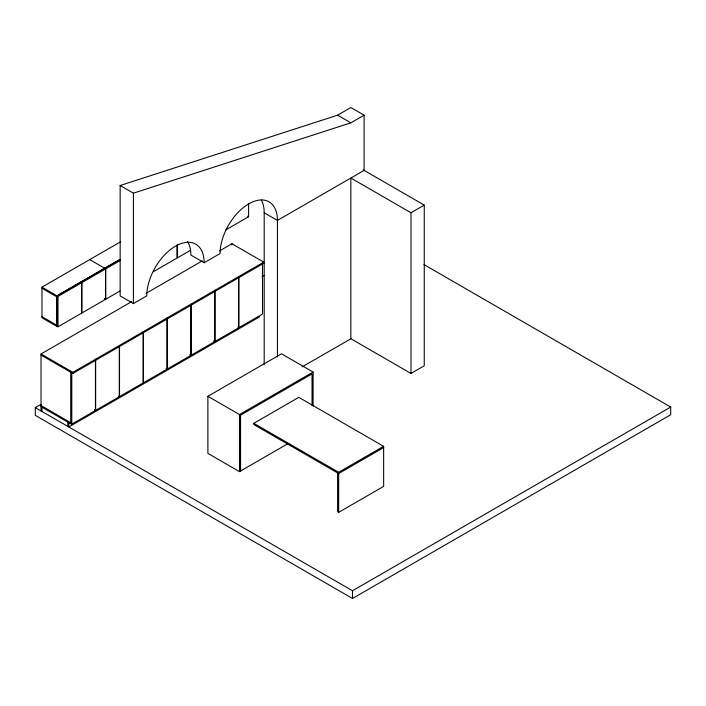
<?xml version="1.0" encoding="UTF-8"?>
<svg xmlns="http://www.w3.org/2000/svg" width="706" height="706" viewBox="0 0 706 706"><rect width="100%" height="100%" fill="white"/><g stroke="black" fill="none" stroke-linecap="round" stroke-linejoin="round"><path stroke-width="1.06" d="M277.449 356.892L277.449 220.422A40.577 23.43 -60 0 0 248.759 203.857A40.577 23.43 -60 0 0 220.069 253.551L204.158 262.738A40.577 23.43 -60 0 0 175.467 246.173A40.577 23.43 -60 0 0 146.777 295.867L133.416 303.58L120.152 295.929L120.152 185.51L337.592 115.184L350.856 107.524L364.111 115.184L364.111 170.384L277.449 220.422L264.194 212.762A40.577 23.43 -60 0 0 261.352 200.027M119.941 259.429L56.939 295.805L56.939 326.419L41.981 317.788L41.981 287.165L120.258 241.973M120.152 185.51L133.416 193.17L350.856 122.835L364.111 115.184M104.77 268.306L119.914 259.57M57.892 296.352L56.939 296.908L41.981 288.269M41.981 287.165L57.998 296.414L81.649 282.762L81.649 313.137L57.998 326.79L57.045 326.243L57.045 295.867L80.696 282.206L81.649 282.762M81.861 282.638L105.521 268.977L105.521 299.353L81.861 313.014L81.861 282.638L80.908 282.082L104.559 268.43L105.521 268.977M89.715 259.614L105.732 268.862L119.923 260.664M104.77 298.682L105.732 299.229L119.923 291.04M153.458 271.678L177.109 258.017L177.109 245M190.567 250.251L177.321 257.902L177.321 244.876M225.894 229.856L248.6 216.742L248.6 203.725M41.027 410.936L41.027 353.98L131.713 301.621M146.036 293.352L202.357 260.841M219.54 250.921L231.947 243.755L263.77 262.12L263.77 263.223L72.85 373.456L41.027 355.083M71.685 371.683L70.724 372.23L70.724 423.794L41.027 406.647M41.027 353.98L72.85 372.353L263.77 262.12M423.988 264.609L670.7 407.044L670.7 414.757L352.497 598.476L35.3 415.34L35.3 407.627L41.019 404.326M262.041 276.717L263.947 275.614M350.856 338.73L350.856 178.044L410.989 212.762L424.253 205.111L424.253 365.796L410.989 373.456L350.935 338.783L302.239 366.802M70.829 423.609L71.791 424.156L95.442 410.504L95.442 359.248M94.701 409.833L95.654 410.38L119.305 396.728L119.305 346.558M167.04 317.912L167.04 369.167L143.38 382.828L143.38 332.658M190.902 304.136L190.902 355.392L167.251 369.044L167.251 317.788M190.161 354.712L191.114 355.268L214.765 341.607L214.765 291.446M214.024 340.936L214.977 341.492L238.628 327.831L238.628 276.575M237.887 327.16L238.849 327.708L262.5 314.055L262.5 262.8M259.737 316.747L68.817 426.98L68.817 422.691M288.216 443.5L239.493 471.626L207.891 453.376L207.891 396.304L281.5 353.803L313.111 372.053L313.111 406.082M207.891 396.304L239.493 414.554L313.111 372.053M383.64 447.56L338.668 473.532L253.816 424.535L253.816 423.318L298.788 397.346L383.64 446.342L383.64 486.39L338.668 512.353L337.609 511.735L337.609 472.914M253.816 423.318L338.668 472.305L383.64 446.342M35.3 407.627L352.497 590.754L670.7 407.044M337.592 115.184L350.856 122.835M363.246 169.89L424.253 205.111M247.647 216.195L248.6 216.742M204.158 262.738L190.902 255.078A40.577 23.43 -60 0 0 187.575 241.514M213.812 341.06L214.765 341.607M104.559 298.806L105.521 299.353M189.949 354.836L190.902 355.392M166.078 368.62L167.04 369.167M41.981 316.685L56.939 325.325M118.352 396.172L119.305 396.728M239.599 470.461L240.561 471.017L240.561 415.163L312.043 373.889L312.043 405.65M94.489 409.957L95.442 410.504M41.027 405.544L70.724 422.691M410.989 212.762L410.989 373.456M352.497 590.754L352.497 598.476M338.668 472.305L338.668 512.353M264.194 212.762L264.194 364.649M239.493 414.554L239.493 471.626M238.849 277.546L238.849 327.708M231.947 243.755L231.947 244.858M214.977 290.228L214.977 341.492M191.114 305.098L191.114 355.268M143.168 331.688L143.168 382.943L119.517 396.604L119.517 346.434M133.416 193.17L133.416 303.58M105.732 268.862L105.732 299.229M104.664 268.245L104.664 269.348M95.654 360.219L95.654 410.38M72.85 372.353L72.85 373.456M71.791 372.9L71.791 424.156M67.864 422.135L67.864 426.424M57.998 296.414L57.998 326.79M41.981 407.194L41.981 411.483"/></g></svg>
